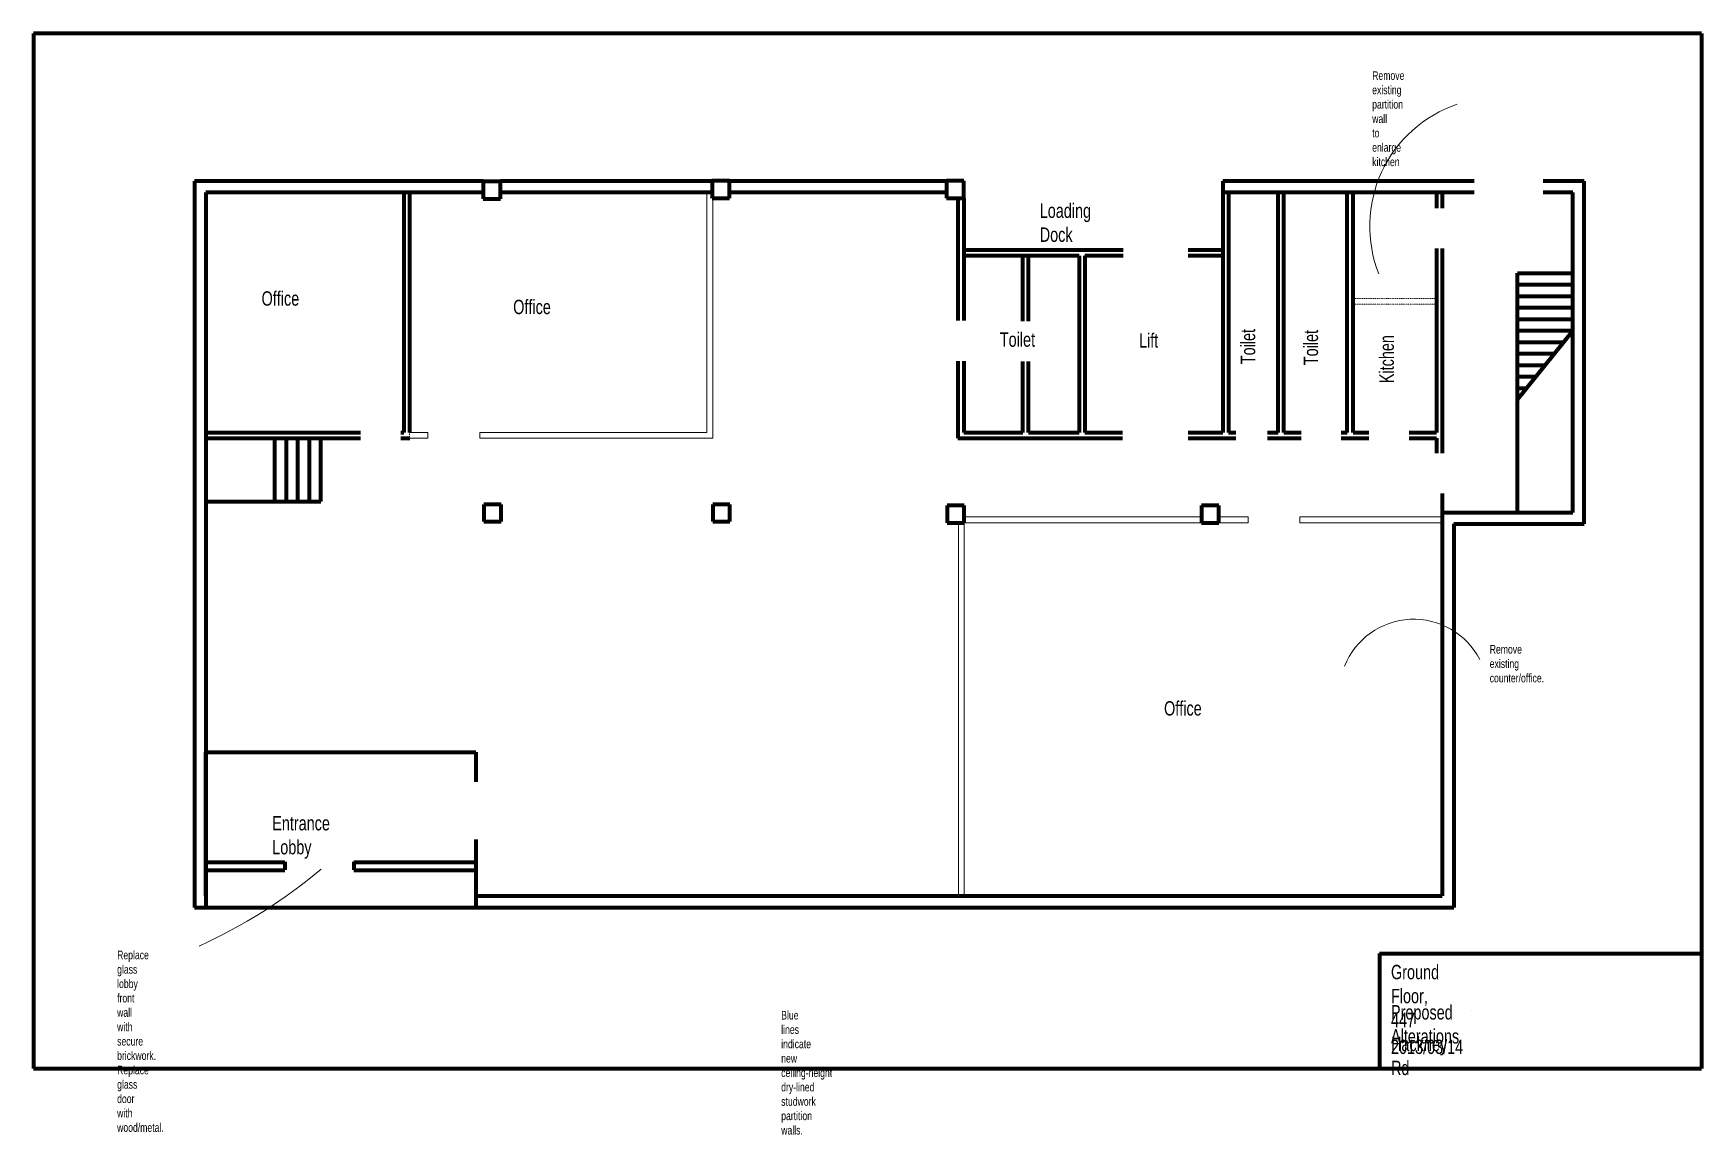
# Model space of a CAD drawing. Header units: millimetres. Extents: x -3000 to 26000, y -4153 to 15000.
import ezdxf

# ---------------------------------------------------------------- set-up
doc = ezdxf.new("R2010")
doc.units = ezdxf.units.MM
doc.linetypes.add('DIVIDE', pattern=[31.75, 12.7, -6.35, 0, -6.35, 0, -6.35])
doc.layers.get('0').update_dxf_attribs({"linetype": 'CONTINUOUS', "lineweight": 70})
for name, color, linetype, lineweight in [('Annotation callouts', 8, 'CONTINUOUS', 0), ('Frame', 7, 'CONTINUOUS', 0), ('New Annotations', 7, 'CONTINUOUS', 0), ('New Text', 7, 'CONTINUOUS', 0), ('New Walls', 181, 'CONTINUOUS', 0), ('Old walls', 9, 'DIVIDE', 0), ('Text', 7, 'CONTINUOUS', 0)]:
    doc.layers.add(name, color=color, linetype=linetype, lineweight=lineweight)
doc.styles.get("Standard").update_dxf_attribs({"font": 'txt', "width": 0.75})

# ---------------------------------------------------------------- blocks, each defined once
blk = doc.blocks.new('Pillar')
for p, q in [((300, 300), (0, 300)), ((0, 300), (0, 0)), ((300, 0), (300, 300)), ((0, 0), (300, 0))]:
    blk.add_line(p, q)

msp = doc.modelspace()

# ---------------------------------------------------------------- linework, layer by layer
for p, q in [((-200, 12430), (-200, 1000)), ((4820, 12430), (-200, 12430)), ((0, 12230), (0, 1000)), ((4820, 12230), (0, 12230)), ((3440, 12230), (3440, 8060)), ((3540, 12230), (3540, 8060)), ((8801, 12430), (5120, 12430)), ((8801, 12230), (5120, 12230)), ((12872, 12430), (9101, 12430)), ((12872, 12230), (9101, 12230)), ((22048, 12430), (17677, 12430)), ((22048, 12230), (17677, 12230)), ((17777, 12230), (17777, 8060)), ((18738, 8060), (18738, 12230)), ((19940, 8060), (19940, 12230)), ((21390, 12230), (21390, 11960)), ((21490, 12230), (21490, 11960)), ((23960, 12430), (23248, 12430)), ((23760, 12230), (23248, 12230)), ((23760, 6670), (23760, 12230)), ((23960, 6470), (23960, 12430)), ((8801, 12134), (8801, 12144)), ((13072, 12134), (13072, 10005)), ((13172, 12134), (13172, 10005)), ((15945, 11230), (13172, 11230)), ((14200, 9995), (14200, 11130)), ((14300, 9995), (14300, 11130)), ((15177, 11130), (15177, 8060)), ((17677, 11230), (17074, 11230)), ((21390, 11261), (21390, 8060)), ((21490, 11260), (21490, 7699)), ((22800, 6670), (22800, 10830)), ((22800, 10830), (23760, 10830)), ((22800, 10630), (23760, 10630)), ((22800, 10430), (23760, 10430)), ((22800, 10230), (23760, 10230)), ((22800, 10030), (23760, 10030)), ((22800, 9830), (23761, 9830)), ((22800, 8635), (23760, 9828)), ((22800, 9630), (23601, 9630)), ((13072, 9300), (13072, 7960)), ((13172, 9300), (13172, 8060)), ((14200, 8060), (14200, 9295)), ((14300, 8060), (14300, 9295)), ((22800, 9430), (23440, 9430)), ((22800, 9230), (23279, 9230)), ((22800, 9030), (23118, 9030)), ((22800, 8830), (22957, 8830)), ((0, 8060), (2686, 8060)), ((0, 7960), (2686, 7960)), ((3386, 8060), (3440, 8060)), ((3386, 7960), (3544, 7960)), ((13072, 7960), (15933, 7960)), ((13172, 8060), (14200, 8060)), ((14300, 8060), (15177, 8060)), ((15277, 8060), (15933, 8060)), ((17076, 8060), (17677, 8060)), ((17076, 7960), (17905, 7960)), ((17777, 8060), (17905, 8060)), ((18453, 8060), (18638, 8060)), ((18738, 8060), (19036, 8060)), ((19736, 8060), (19840, 8060)), ((19940, 8060), (20214, 8060)), ((20914, 8060), (21390, 8060)), ((21390, 7960), (21390, 7699)), ((21490, 6999), (21490, 0)), ((21490, 6670), (23760, 6670)), ((21690, 6470), (21690, -200)), ((21690, 6470), (23960, 6470)), ((0, 0), (0, 2500)), ((0, 2500), (4690, 2500)), ((-200, 1000), (-200, -200)), ((0, 1000), (0, -200)), ((0, 589), (1370, 589)), ((1370, 590), (1370, 450)), ((2570, 590), (2570, 589)), ((2570, 589), (2570, 450)), ((2570, 589), (4690, 589)), ((0, 449), (1369, 449)), ((2570, 449), (4690, 449)), ((4690, 0), (21410, 0)), ((21410, 0), (21490, 0)), ((-200, -200), (4690, -200)), ((4690, -200), (21690, -200))]:
    msp.add_line(p, q)
at = {"color": 7}
for p, q in [((17677, 12430), (17677, 8060)), ((18638, 8060), (18638, 12230)), ((19840, 8060), (19840, 12230)), ((15177, 11130), (13172, 11130)), ((15277, 11130), (15277, 8060)), ((15945, 11130), (15277, 11130)), ((17677, 11130), (17074, 11130)), ((17677, 11130), (17677, 8060)), ((1200, 6860), (1200, 7960)), ((1400, 6860), (1400, 7960)), ((1600, 6860), (1600, 7960)), ((1800, 6860), (1800, 7960)), ((2000, 6860), (2000, 7960)), ((18453, 7960), (19036, 7960)), ((19736, 7960), (19840, 7960)), ((19841, 7960), (20214, 7960)), ((20914, 7960), (21390, 7960)), ((0, 6860), (2000, 6860)), ((4690, 2500), (4690, 1981)), ((4690, 981), (4690, -200))]:
    msp.add_line(p, q, dxfattribs=at)
at = {"layer": 'Annotation callouts'}
for centre, radius, start, end in [((22468, 11647), 2238, 108.665, 201.766), ((20995, 3518), 1293, 27.1828, 158.3249), ((-3969, 7598), 9304, 294.4479, 309.9282)]:
    msp.add_arc(centre, radius, start, end, dxfattribs=at)
at = {"layer": 'Frame', "lineweight": 70}
for p, q in [((-3000, 15000), (-3000, -3000)), ((26000, 15000), (-3000, 15000)), ((26000, 15000), (26000, -3000)), ((20400, -1000), (26000, -1000)), ((20400, -1000), (20400, -3000)), ((-3000, -3000), (26000, -3000))]:
    msp.add_line(p, q, dxfattribs=at)
at = {"layer": 'Frame'}
msp.add_line((22000, -2000), (22000, -2000), dxfattribs=at)
at = {"layer": 'New Walls'}
for p, q in [((8709, 8060), (8709, 12230)), ((8809, 7960), (8809, 12134)), ((3540, 8060), (3860, 8060)), ((3540, 7960), (3860, 7960)), ((3860, 8060), (3860, 7960)), ((4760, 8060), (4760, 7960)), ((4760, 8060), (8709, 8060)), ((4760, 7960), (8809, 7960)), ((13082, 6490), (13082, 0)), ((17303, 6590), (13182, 6590)), ((13182, 6490), (13182, 0)), ((18118, 6490), (13182, 6490)), ((18118, 6590), (17607, 6590)), ((18118, 6590), (18118, 6490)), ((19018, 6590), (19018, 6490)), ((21490, 6590), (19018, 6590)), ((21490, 6490), (19018, 6490))]:
    msp.add_line(p, q, dxfattribs=at)
at = {"layer": 'Old walls'}
for p, q in [((21392, 10390), (19941, 10390)), ((3540, 8060), (3540, 7960))]:
    msp.add_line(p, q, dxfattribs=at)
at = {"layer": 'Old walls', "color": 7}
msp.add_line((21392, 10290), (19941, 10290), dxfattribs=at)

# ---------------------------------------------------------------- block references
for p in [(4820, 12124), (8801, 12134), (12872, 12134), (4833, 6509), (8809, 6509), (12882, 6490), (17307, 6490)]:
    msp.add_blockref('Pillar', p)

# ---------------------------------------------------------------- texts
at = {"layer": 'Frame', "char_height": 250, "width": 100, "attachment_point": 1}
for s, insert in [('Ground Floor, 447 Hackney Rd', (20600, -1200)), ('Proposed Alterations', (20600, -1900)), ('2013/03/14', (20600, -2500))]:
    msp.add_mtext(s, dxfattribs=dict(at, insert=insert))
at = {"layer": 'New Annotations', "char_height": 150, "width": 100, "attachment_point": 1}
for s, insert in [('Remove existing partition wall to \\Penlarge kitchen', (20273, 14341)), ('Remove existing counter/office.', (22316, 4363)), ('Replace glass lobby front wall with secure\\Pbrickwork.\\PReplace glass door with wood/metal.', (-1544, -953)), ('Blue lines indicate new ceiling-height dry-lined\\Pstudwork partition walls.', (10000, -2000))]:
    msp.add_mtext(s, dxfattribs=dict(at, insert=insert))
at = {"layer": 'New Text', "char_height": 250, "width": 100, "attachment_point": 1}
for insert in [(5341, 10367), (16655, 3386)]:
    msp.add_mtext('Office', dxfattribs=dict(at, insert=insert))
at = {"layer": 'Text', "color": 7, "char_height": 250, "width": 100, "attachment_point": 1}
for s, insert in [('Loading Dock', (14494, 12041)), ('Toilet', (13800, 9800)), ('Lift', (16220, 9784)), ('Entrance Lobby', (1152, 1389))]:
    msp.add_mtext(s, dxfattribs=dict(at, insert=insert))
at = {"layer": 'Text', "insert": (967, 10514), "char_height": 250, "width": 100, "attachment_point": 1}
msp.add_mtext('Office', dxfattribs=at)
at = {"layer": 'Text', "color": 7, "char_height": 250, "width": 100, "attachment_point": 1, "rotation": 90}
for s, insert in [('Toilet', (17989, 9246)), ('Toilet', (19082, 9229)), ('Kitchen', (20400, 8916))]:
    msp.add_mtext(s, dxfattribs=dict(at, insert=insert))

doc.saveas('drawing.dxf')
